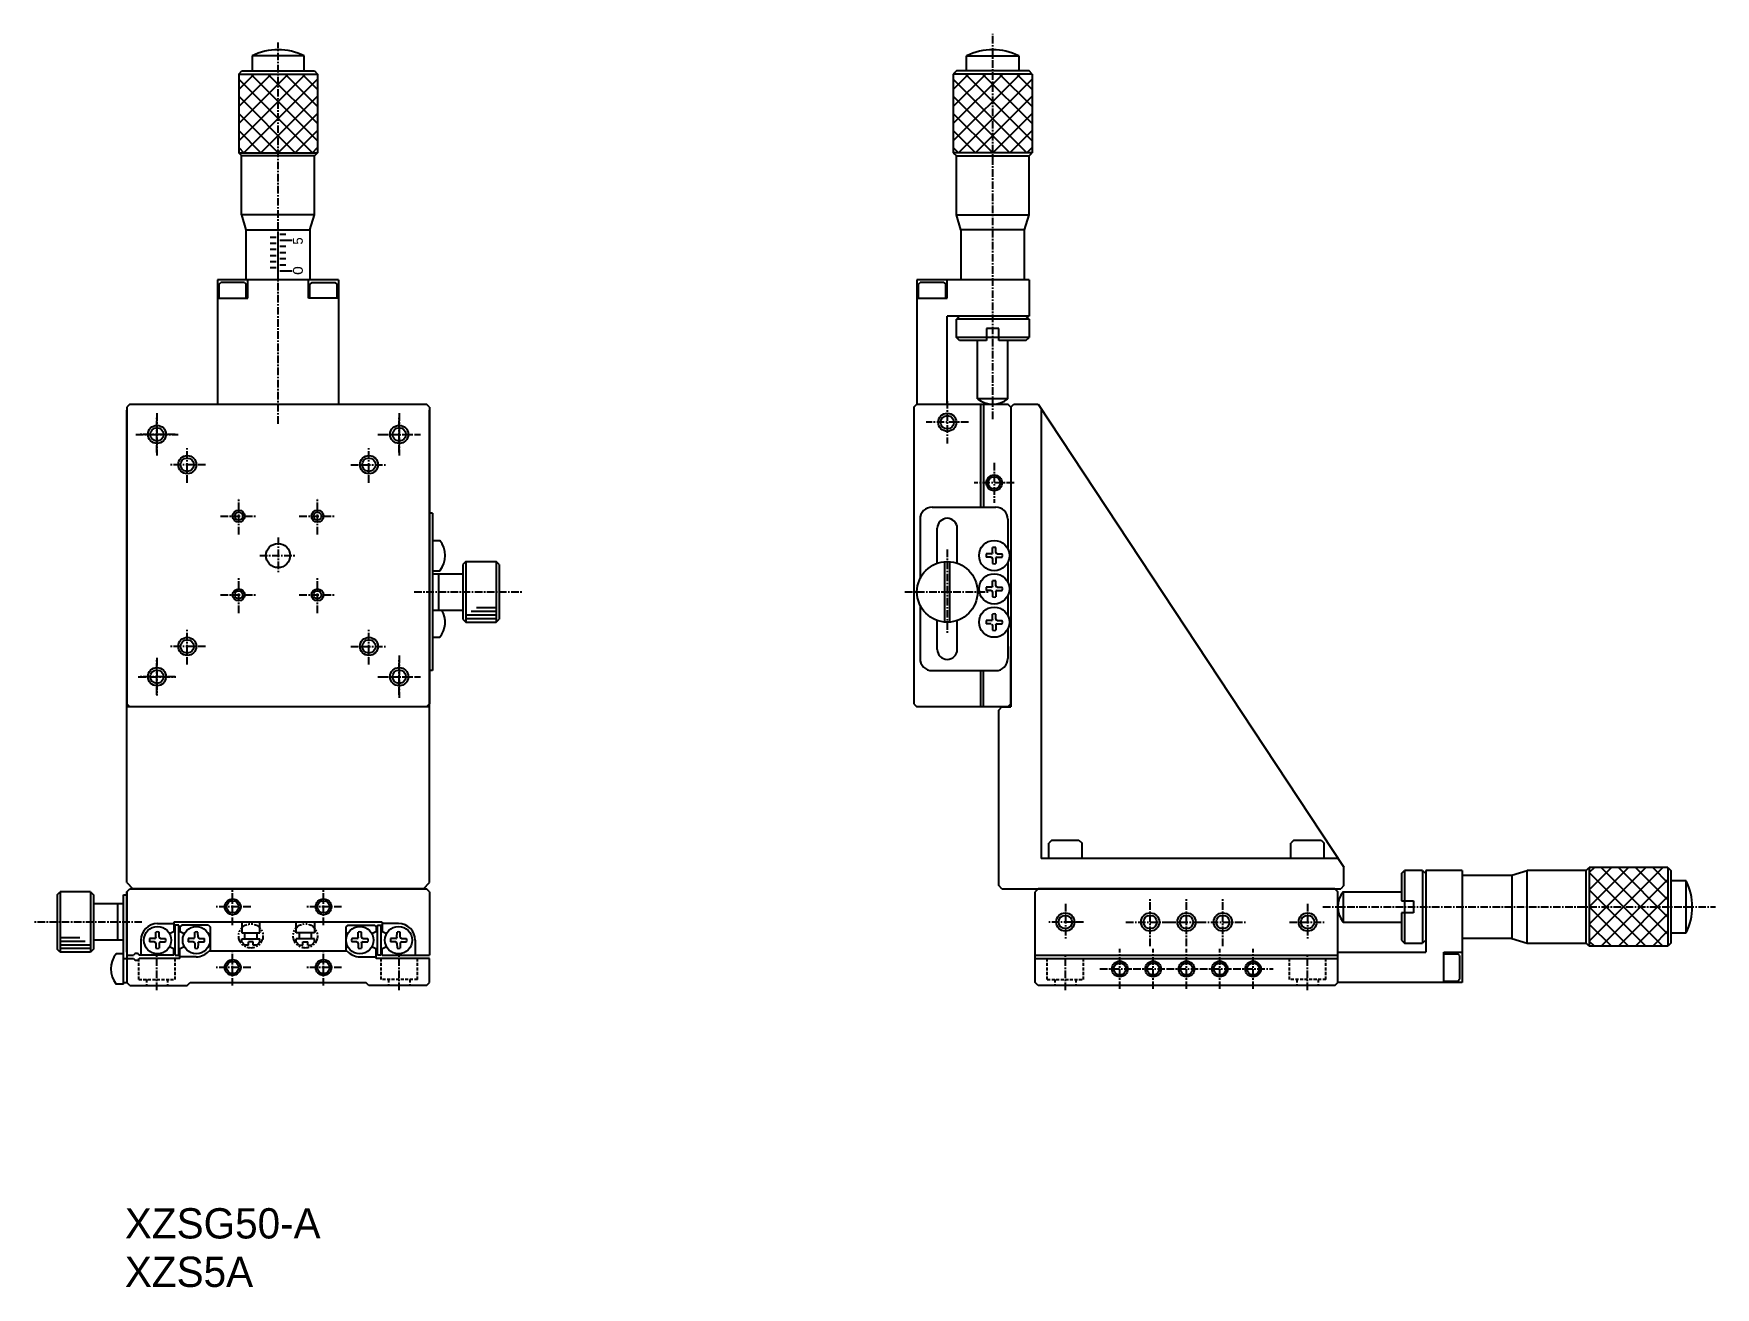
# Model space of a CAD drawing. Extents: x 107 to 385, y 126 to 333.
import ezdxf

# ---------------------------------------------------------------- set-up
doc = ezdxf.new("R2010")
doc.units = 0
for name, pattern in [('CENTER', [2, 1.25, -0.25, 0.25, -0.25]), ('DASHED', [0.75, 0.5, -0.25]), ('PHANTOM', [2.5, 1.25, -0.25, 0.25, -0.25, 0.25, -0.25])]:
    doc.linetypes.add(name, pattern=pattern)
doc.layers.get('0').update_dxf_attribs({"linetype": 'CONTINUOUS'})
doc.layers.add('CENTER', color=1, linetype='CENTER')

msp = doc.modelspace()

# ---------------------------------------------------------------- linework, layer by layer
at = {"color": 3, "linetype": 'CONTINUOUS'}
for p, q in [((151.53, 329.72), (142.93, 329.72)), ((260.93, 329.72), (269.53, 329.72)), ((140.73, 324.19), (143.26, 326.72)), ((140.73, 321.36), (146.09, 326.72)), ((140.73, 318.54), (148.92, 326.72)), ((140.73, 315.71), (151.75, 326.72)), ((140.73, 326.72), (153.73, 326.72)), ((140.73, 325.88), (152.89, 313.72)), ((141.58, 313.72), (153.73, 325.88)), ((142.72, 326.72), (153.73, 315.71)), ((145.55, 326.72), (153.73, 318.54)), ((148.38, 326.72), (153.73, 321.36)), ((151.21, 326.72), (153.73, 324.19)), ((261.26, 326.72), (258.73, 324.19)), ((264.09, 326.72), (258.73, 321.36)), ((266.92, 326.72), (258.73, 318.54)), ((269.75, 326.72), (258.73, 315.71)), ((271.73, 326.72), (258.73, 326.72)), ((270.89, 313.72), (258.73, 325.88)), ((271.73, 325.88), (259.58, 313.72)), ((271.73, 315.71), (260.72, 326.72)), ((271.73, 318.54), (263.55, 326.72)), ((271.73, 321.36), (266.38, 326.72)), ((271.73, 324.19), (269.21, 326.72)), ((140.73, 323.05), (150.06, 313.72)), ((144.41, 313.72), (153.73, 323.05)), ((268.06, 313.72), (258.73, 323.05)), ((271.73, 323.05), (262.41, 313.72)), ((140.73, 320.22), (147.23, 313.72)), ((147.23, 313.72), (153.73, 320.22)), ((265.23, 313.72), (258.73, 320.22)), ((271.73, 320.22), (265.23, 313.72)), ((140.73, 317.39), (144.41, 313.72)), ((150.06, 313.72), (153.73, 317.39)), ((262.41, 313.72), (258.73, 317.39)), ((271.73, 317.39), (268.06, 313.72)), ((140.73, 314.57), (141.58, 313.72)), ((152.89, 313.72), (153.73, 314.57)), ((259.58, 313.72), (258.73, 314.57)), ((271.73, 314.57), (270.89, 313.72)), ((140.73, 313.72), (153.73, 313.72)), ((271.73, 313.72), (258.73, 313.72)), ((147.23, 292.72), (147.23, 300.72)), ((148.53, 300.22), (147.53, 300.22)), ((146.93, 299.72), (145.93, 299.72)), ((146.93, 298.72), (145.93, 298.72)), ((146.93, 297.72), (145.93, 297.72)), ((149.53, 299.22), (147.53, 299.22)), ((148.53, 298.22), (147.53, 298.22)), ((148.53, 297.22), (147.53, 297.22)), ((146.93, 296.72), (145.93, 296.72)), ((146.93, 295.72), (145.93, 295.72)), ((146.93, 294.72), (145.93, 294.72)), ((148.53, 296.22), (147.53, 296.22)), ((147.53, 295.22), (148.53, 295.22)), ((147.53, 294.22), (149.53, 294.22)), ((271.23, 286.22), (259.23, 286.22)), ((264.23, 283.22), (259.23, 283.22)), ((271.23, 283.22), (266.23, 283.22)), ((267.73, 273.1), (262.73, 273.1)), ((178.23, 246.22), (178.23, 236.22)), ((183.23, 246.22), (183.23, 236.22)), ((178.23, 237.42), (183.23, 237.42)), ((178.23, 236.82), (183.23, 236.82)), ((179.1, 238.02), (183.23, 238.02)), ((179.97, 238.62), (183.23, 238.62)), ((364.58, 195.72), (363.73, 194.88)), ((367.41, 195.72), (363.73, 192.05)), ((370.23, 195.72), (363.73, 189.22)), ((373.06, 195.72), (363.73, 186.39)), ((375.89, 195.72), (363.73, 183.57)), ((363.73, 194.88), (375.89, 182.72)), ((365.72, 195.72), (376.73, 184.71)), ((368.55, 195.72), (376.73, 187.54)), ((371.38, 195.72), (376.73, 190.36)), ((374.21, 195.72), (376.73, 193.19)), ((363.73, 192.05), (373.06, 182.72)), ((376.73, 193.74), (365.72, 182.72)), ((363.73, 189.22), (370.23, 182.72)), ((376.73, 190.91), (368.55, 182.72)), ((363.73, 186.39), (367.41, 182.72)), ((376.73, 188.08), (371.38, 182.72)), ((114.5, 184.12), (111.23, 184.12)), ((115.37, 183.52), (111.23, 183.52)), ((363.73, 183.57), (364.58, 182.72)), ((376.73, 185.25), (374.21, 182.72)), ((116.23, 182.92), (111.23, 182.92)), ((116.23, 182.32), (111.23, 182.32))]:
    msp.add_line(p, q, dxfattribs=at)
at = {"color": 7, "linetype": 'CONTINUOUS'}
for p, q in [((142.93, 329.72), (142.93, 327.22)), ((151.53, 327.22), (151.53, 329.72)), ((260.93, 327.22), (260.93, 329.72)), ((269.53, 329.72), (269.53, 327.22)), ((140.73, 326.72), (141.23, 327.22)), ((140.73, 326.72), (140.73, 313.72)), ((141.23, 327.22), (153.23, 327.22)), ((153.23, 327.22), (153.73, 326.72)), ((153.73, 326.72), (153.73, 313.72)), ((259.23, 327.22), (258.73, 326.72)), ((258.73, 326.72), (258.73, 313.72)), ((271.23, 327.22), (259.23, 327.22)), ((271.73, 326.72), (271.23, 327.22)), ((271.73, 326.72), (271.73, 313.72)), ((141.23, 313.22), (140.73, 313.72)), ((141.2, 303.47), (141.2, 313.22)), ((153.23, 313.22), (141.23, 313.22)), ((153.73, 313.72), (153.23, 313.22)), ((153.23, 303.47), (153.23, 313.22)), ((258.73, 313.72), (259.23, 313.22)), ((259.23, 303.47), (259.23, 313.22)), ((259.23, 313.22), (271.23, 313.22)), ((271.23, 313.22), (271.73, 313.72)), ((271.27, 303.47), (271.27, 313.22)), ((153.23, 303.47), (141.23, 303.47)), ((141.98, 300.97), (141.23, 303.47)), ((152.48, 300.97), (153.23, 303.47)), ((259.23, 303.47), (271.23, 303.47)), ((259.98, 300.97), (259.23, 303.47)), ((270.48, 300.97), (271.23, 303.47)), ((141.98, 300.97), (152.48, 300.97)), ((141.98, 292.72), (141.98, 300.97)), ((152.48, 300.97), (152.48, 292.72)), ((270.48, 300.97), (259.98, 300.97)), ((259.98, 300.97), (259.98, 292.72)), ((270.48, 292.72), (270.48, 300.97)), ((157.23, 292.72), (137.23, 292.72)), ((137.23, 292.72), (137.23, 272.22)), ((137.48, 292.02), (137.78, 292.32)), ((137.48, 289.72), (137.48, 292.02)), ((141.68, 292.32), (137.78, 292.32)), ((141.68, 292.32), (141.98, 292.02)), ((141.98, 289.72), (141.98, 292.02)), ((142.23, 289.72), (142.23, 292.72)), ((152.23, 289.72), (152.23, 292.72)), ((152.78, 292.32), (152.48, 292.02)), ((152.48, 289.72), (152.48, 292.02)), ((152.78, 292.32), (156.68, 292.32)), ((156.98, 292.02), (156.68, 292.32)), ((156.98, 289.72), (156.98, 292.02)), ((157.23, 292.72), (157.23, 272.22)), ((271.23, 292.72), (252.73, 292.72)), ((252.73, 292.72), (252.73, 272.22)), ((252.98, 292.02), (253.28, 292.32)), ((252.98, 289.72), (252.98, 292.02)), ((257.18, 292.32), (253.28, 292.32)), ((257.18, 292.32), (257.48, 292.02)), ((257.48, 289.72), (257.48, 292.02)), ((257.73, 289.72), (257.73, 292.72)), ((271.23, 292.72), (271.23, 286.72)), ((137.23, 289.72), (142.23, 289.72)), ((157.23, 289.72), (152.23, 289.72)), ((252.73, 289.72), (257.73, 289.72)), ((271.23, 286.72), (257.73, 286.72)), ((257.73, 272.22), (257.73, 286.72)), ((259.73, 286.72), (259.23, 286.22)), ((259.23, 283.22), (259.23, 286.22)), ((271.23, 286.22), (270.73, 286.72)), ((271.23, 286.22), (271.23, 283.22)), ((266.23, 284.72), (264.23, 284.72)), ((264.23, 284.72), (264.23, 282.72)), ((266.23, 282.72), (266.23, 284.72)), ((259.73, 282.72), (259.23, 283.22)), ((264.23, 282.72), (259.73, 282.72)), ((262.73, 273.1), (262.73, 282.72)), ((266.23, 283.22), (264.23, 283.22)), ((270.73, 282.72), (266.23, 282.72)), ((267.73, 273.1), (267.73, 282.72)), ((270.73, 282.72), (271.23, 283.22)), ((122.73, 272.22), (122.23, 271.72)), ((122.73, 272.22), (171.73, 272.22)), ((123.23, 272.22), (171.23, 272.22)), ((172.23, 271.72), (171.73, 272.22)), ((252.23, 271.72), (252.73, 272.22)), ((252.73, 272.22), (267.73, 272.22)), ((263.23, 272.22), (263.23, 255.22)), ((263.73, 272.22), (263.73, 255.22)), ((267.73, 272.22), (268.23, 271.72)), ((268.23, 271.72), (267.73, 272.22)), ((268.23, 271.72), (267.73, 272.22)), ((268.23, 271.72), (268.73, 272.22)), ((268.73, 272.22), (272.73, 272.22)), ((272.73, 272.22), (323.23, 195.78)), ((122.23, 271.72), (122.23, 222.72)), ((122.23, 193.22), (122.23, 271.22)), ((172.23, 271.72), (172.23, 222.72)), ((172.23, 193.22), (172.23, 271.22)), ((252.23, 271.72), (252.23, 222.72)), ((268.23, 271.72), (268.23, 222.22)), ((273.23, 271.47), (273.23, 197.22)), ((172.73, 254.22), (172.23, 254.22)), ((172.73, 254.22), (172.73, 228.22)), ((253.23, 253.22), (253.23, 243.4)), ((255.23, 255.22), (265.73, 255.22)), ((267.73, 253.22), (267.73, 248.31)), ((256.08, 246.01), (256.08, 251.72)), ((259.38, 245.87), (259.38, 251.72)), ((267.73, 252.22), (267.73, 248.31)), ((172.73, 249.72), (173.96, 249.72)), ((265, 247.5), (264.16, 247.48)), ((265, 247.5), (265.14, 247.56)), ((265.21, 247.72), (265.14, 247.56)), ((265.21, 247.72), (265.22, 248.55)), ((265.76, 247.72), (265.74, 248.55)), ((265.76, 247.72), (265.83, 247.56)), ((265.97, 247.5), (265.83, 247.56)), ((265.97, 247.5), (266.81, 247.48)), ((172.73, 244.72), (173.96, 244.72)), ((178.23, 246.22), (177.73, 245.72)), ((177.73, 245.72), (177.73, 236.72)), ((178.23, 246.22), (183.23, 246.22)), ((183.73, 245.72), (183.23, 246.22)), ((183.73, 245.72), (183.73, 236.72)), ((257.33, 236.24), (257.33, 246.21)), ((258.13, 236.24), (258.13, 246.21)), ((265, 246.95), (264.16, 246.96)), ((265, 246.95), (265.14, 246.89)), ((265.21, 246.72), (265.14, 246.89)), ((265.21, 246.72), (265.22, 245.9)), ((265.76, 246.72), (265.74, 245.9)), ((265.76, 246.72), (265.83, 246.89)), ((265.97, 246.95), (265.83, 246.89)), ((265.97, 246.95), (266.81, 246.96)), ((267.73, 246.13), (267.73, 242.81)), ((172.73, 244.22), (177.73, 244.22)), ((173.73, 244.22), (173.73, 238.22)), ((265, 242), (264.16, 241.98)), ((265, 242), (265.14, 242.06)), ((265.21, 242.22), (265.14, 242.06)), ((265.21, 242.22), (265.22, 243.05)), ((265.76, 242.22), (265.74, 243.05)), ((265.76, 242.22), (265.83, 242.06)), ((265.97, 242), (265.83, 242.06)), ((265.97, 242), (266.81, 241.98)), ((253.23, 239.04), (253.23, 230.22)), ((265, 241.45), (264.16, 241.46)), ((265, 241.45), (265.14, 241.39)), ((265.21, 241.22), (265.14, 241.39)), ((265.21, 241.22), (265.22, 240.4)), ((265.76, 241.22), (265.74, 240.4)), ((265.76, 241.22), (265.83, 241.39)), ((265.97, 241.45), (265.83, 241.39)), ((265.97, 241.45), (266.81, 241.46)), ((267.73, 240.63), (267.73, 237.31)), ((172.73, 238.22), (177.73, 238.22)), ((177.73, 236.72), (178.23, 236.22)), ((178.23, 236.22), (183.23, 236.22)), ((183.23, 236.22), (183.73, 236.72)), ((256.08, 231.72), (256.08, 236.44)), ((259.38, 231.72), (259.38, 236.58)), ((265, 236.5), (264.16, 236.48)), ((265, 236.5), (265.14, 236.56)), ((265.21, 236.72), (265.14, 236.56)), ((265.21, 236.72), (265.22, 237.55)), ((265.76, 236.72), (265.74, 237.55)), ((265.76, 236.72), (265.83, 236.56)), ((265.97, 236.5), (265.83, 236.56)), ((265.97, 236.5), (266.81, 236.48)), ((172.73, 233.72), (173.96, 233.72)), ((265, 235.95), (264.16, 235.96)), ((265.21, 235.72), (265.14, 235.89)), ((265.21, 235.72), (265.22, 234.9)), ((265.76, 235.72), (265.74, 234.9)), ((265.76, 235.72), (265.83, 235.89)), ((265.97, 235.95), (265.83, 235.89)), ((265.97, 235.95), (266.81, 235.96)), ((267.73, 235.13), (267.73, 230.22)), ((268.23, 222.72), (268.23, 232.22)), ((268.23, 222.72), (268.23, 232.22)), ((172.73, 228.22), (172.23, 228.22)), ((255.23, 228.22), (265.73, 228.22)), ((263.23, 228.22), (263.23, 222.22)), ((263.73, 222.22), (263.73, 228.22)), ((122.23, 222.72), (122.73, 222.22)), ((172.23, 222.22), (122.23, 222.22)), ((171.73, 222.22), (122.73, 222.22)), ((171.73, 222.22), (172.23, 222.72)), ((252.23, 222.72), (252.73, 222.22)), ((267.73, 222.22), (252.73, 222.22)), ((266.23, 221.72), (266.73, 222.22)), ((266.73, 222.22), (268.23, 222.22)), ((268.23, 222.72), (267.73, 222.22)), ((268.23, 222.72), (267.73, 222.22)), ((266.23, 192.72), (266.23, 221.72)), ((274.98, 200.22), (274.48, 199.72)), ((274.98, 200.22), (279.48, 200.22)), ((279.48, 200.22), (279.98, 199.72)), ((314.98, 200.22), (314.48, 199.72)), ((314.98, 200.22), (319.48, 200.22)), ((319.48, 200.22), (319.98, 199.72)), ((322.28, 197.22), (273.23, 197.22)), ((274.48, 197.22), (274.48, 199.72)), ((279.98, 197.22), (279.98, 199.72)), ((314.48, 197.22), (314.48, 199.72)), ((319.98, 197.22), (319.98, 199.72)), ((323.23, 192.72), (323.23, 195.78)), ((332.73, 194.72), (333.23, 195.22)), ((332.73, 194.72), (332.73, 190.22)), ((333.23, 195.22), (333.23, 190.22)), ((336.23, 195.22), (333.23, 195.22)), ((336.23, 195.22), (336.23, 183.22)), ((336.23, 195.22), (336.73, 194.72)), ((336.73, 195.22), (336.73, 181.72)), ((342.73, 195.22), (336.73, 195.22)), ((342.73, 195.22), (342.73, 176.72)), ((342.73, 194.47), (350.98, 194.47)), ((350.98, 194.47), (353.48, 195.22)), ((350.98, 194.47), (350.98, 183.97)), ((353.48, 195.26), (363.23, 195.26)), ((353.48, 183.22), (353.48, 195.22)), ((363.23, 195.22), (363.73, 195.72)), ((363.23, 183.22), (363.23, 195.22)), ((363.73, 195.72), (363.73, 182.72)), ((376.73, 195.72), (363.73, 195.72)), ((376.73, 195.72), (376.73, 182.72)), ((376.73, 195.72), (377.23, 195.22)), ((377.23, 195.22), (377.23, 183.22)), ((110.73, 191.22), (111.23, 191.72)), ((111.23, 191.72), (111.23, 181.72)), ((116.23, 191.72), (111.23, 191.72)), ((116.23, 191.72), (116.23, 181.72)), ((116.23, 191.72), (116.73, 191.22)), ((122.23, 193.22), (123.23, 192.22)), ((122.23, 191.72), (122.73, 192.22)), ((122.23, 191.72), (122.23, 180.72)), ((122.23, 181.72), (122.23, 191.72)), ((122.73, 192.22), (171.73, 192.22)), ((171.23, 192.22), (123.23, 192.22)), ((171.23, 192.22), (172.23, 193.22)), ((172.23, 191.72), (171.73, 192.22)), ((172.23, 191.72), (172.23, 181.22)), ((266.73, 192.22), (266.23, 192.72)), ((266.73, 192.22), (322.73, 192.22)), ((272.73, 192.22), (272.23, 191.72)), ((272.23, 176.72), (272.23, 191.72)), ((321.73, 192.22), (272.73, 192.22)), ((321.73, 192.22), (322.23, 191.72)), ((322.23, 176.72), (322.23, 191.72)), ((323.23, 192.72), (322.73, 192.22)), ((323.11, 191.72), (323.11, 186.72)), ((323.11, 191.72), (332.73, 191.72)), ((379.73, 193.52), (377.23, 193.52)), ((379.73, 184.92), (379.73, 193.52)), ((110.73, 191.22), (110.73, 182.22)), ((116.73, 191.22), (116.73, 182.22)), ((121.73, 189.72), (116.73, 189.72)), ((120.73, 189.72), (120.73, 183.72)), ((121.73, 191.22), (122.23, 191.22)), ((121.73, 176.47), (121.73, 191.22)), ((332.73, 190.22), (334.73, 190.22)), ((333.23, 190.22), (333.23, 188.22)), ((334.73, 190.22), (334.73, 188.22)), ((127.33, 186.47), (130.03, 186.47)), ((164.43, 186.72), (130.03, 186.72)), ((130.03, 186.72), (130.03, 185.14)), ((130.23, 181.22), (130.23, 186.22)), ((130.83, 186.22), (130.23, 186.22)), ((130.83, 181.22), (130.83, 186.22)), ((131.33, 186.22), (131.03, 185.92)), ((135.73, 186.22), (131.33, 186.22)), ((135.73, 186.22), (136.03, 185.92)), ((141.23, 186.72), (141.23, 184.92)), ((144.23, 184.92), (144.23, 186.72)), ((150.23, 184.92), (150.23, 186.72)), ((153.23, 186.72), (153.23, 184.92)), ((158.73, 186.22), (158.43, 185.92)), ((158.73, 186.22), (163.13, 186.22)), ((163.43, 185.92), (163.13, 186.22)), ((163.63, 181.22), (163.63, 186.22)), ((163.63, 186.22), (164.23, 186.22)), ((164.23, 181.22), (164.23, 186.22)), ((164.43, 186.72), (164.43, 185.14)), ((167.13, 186.47), (164.43, 186.47)), ((323.11, 186.72), (332.73, 186.72)), ((332.73, 188.22), (332.73, 183.72)), ((334.73, 188.22), (332.73, 188.22)), ((333.23, 188.22), (333.23, 183.22)), ((121.73, 183.72), (116.73, 183.72)), ((124.58, 183.72), (124.58, 181.22)), ((126.85, 184), (126.01, 183.98)), ((126.85, 183.45), (126.01, 183.46)), ((126.85, 184), (126.99, 184.06)), ((126.85, 183.45), (126.99, 183.39)), ((127.06, 184.22), (126.99, 184.06)), ((127.06, 183.22), (126.99, 183.39)), ((127.06, 184.22), (127.07, 185.05)), ((127.61, 184.22), (127.59, 185.05)), ((127.61, 184.22), (127.68, 184.06)), ((127.61, 183.22), (127.68, 183.39)), ((127.82, 184), (127.68, 184.06)), ((127.82, 183.45), (127.68, 183.39)), ((127.82, 184), (128.66, 183.98)), ((127.82, 183.45), (128.66, 183.46)), ((131.03, 185.92), (131.03, 185.14)), ((133.25, 184), (132.41, 183.98)), ((133.25, 183.45), (132.41, 183.46)), ((133.25, 184), (133.39, 184.06)), ((133.25, 183.45), (133.39, 183.39)), ((133.46, 184.22), (133.39, 184.06)), ((133.46, 183.22), (133.39, 183.39)), ((133.46, 184.22), (133.47, 185.05)), ((134.01, 184.22), (133.99, 185.05)), ((134.01, 184.22), (134.08, 184.06)), ((134.01, 183.22), (134.08, 183.39)), ((134.22, 184), (134.08, 184.06)), ((134.22, 183.45), (134.08, 183.39)), ((134.22, 184), (135.06, 183.98)), ((134.22, 183.45), (135.06, 183.46)), ((136.03, 185.92), (136.03, 181.92)), ((141.23, 184.92), (144.23, 184.92)), ((141.23, 183.42), (141.23, 183.92)), ((141.23, 183.92), (144.23, 183.92)), ((141.23, 183.42), (141.73, 182.92)), ((141.73, 183.92), (141.73, 184.92)), ((143.13, 183.42), (142.33, 183.42)), ((142.33, 182.92), (142.33, 183.42)), ((143.13, 182.92), (143.13, 183.42)), ((143.73, 184.92), (143.73, 183.92)), ((144.23, 183.42), (143.73, 182.92)), ((144.23, 183.42), (144.23, 183.92)), ((153.23, 184.92), (150.23, 184.92)), ((150.23, 183.42), (150.23, 183.92)), ((153.23, 183.92), (150.23, 183.92)), ((150.23, 183.42), (150.73, 182.92)), ((150.73, 184.92), (150.73, 183.92)), ((151.33, 182.92), (151.33, 183.42)), ((151.33, 183.42), (152.13, 183.42)), ((152.13, 182.92), (152.13, 183.42)), ((152.73, 183.92), (152.73, 184.92)), ((153.23, 183.42), (152.73, 182.92)), ((153.23, 183.42), (153.23, 183.92)), ((158.43, 185.92), (158.43, 181.92)), ((160.25, 184), (159.41, 183.98)), ((160.25, 183.45), (159.41, 183.46)), ((160.25, 184), (160.39, 184.06)), ((160.25, 183.45), (160.39, 183.39)), ((160.46, 184.22), (160.39, 184.06)), ((160.46, 183.22), (160.39, 183.39)), ((160.46, 184.22), (160.47, 185.05)), ((161.01, 184.22), (160.99, 185.05)), ((161.01, 184.22), (161.08, 184.06)), ((161.01, 183.22), (161.08, 183.39)), ((161.22, 184), (161.08, 184.06)), ((161.22, 183.45), (161.08, 183.39)), ((161.22, 184), (162.06, 183.98)), ((161.22, 183.45), (162.06, 183.46)), ((163.43, 185.92), (163.43, 185.14)), ((166.65, 184), (165.81, 183.98)), ((166.65, 183.45), (165.81, 183.46)), ((166.65, 184), (166.79, 184.06)), ((166.65, 183.45), (166.79, 183.39)), ((166.86, 184.22), (166.79, 184.06)), ((166.86, 183.22), (166.79, 183.39)), ((166.86, 184.22), (166.87, 185.05)), ((167.41, 184.22), (167.39, 185.05)), ((167.41, 184.22), (167.48, 184.06)), ((167.41, 183.22), (167.48, 183.39)), ((167.62, 184), (167.48, 184.06)), ((167.62, 183.45), (167.48, 183.39)), ((167.62, 184), (168.46, 183.98)), ((167.62, 183.45), (168.46, 183.46)), ((169.88, 183.72), (169.88, 181.22)), ((332.73, 183.72), (333.23, 183.22)), ((336.73, 183.72), (336.23, 183.22)), ((350.98, 183.97), (342.73, 183.97)), ((350.98, 183.97), (353.48, 183.22)), ((377.23, 184.92), (379.73, 184.92)), ((111.23, 181.72), (110.73, 182.22)), ((116.23, 181.72), (111.23, 181.72)), ((116.73, 182.22), (116.23, 181.72)), ((121.73, 181.47), (120.51, 181.47)), ((121.73, 180.72), (123.38, 180.72)), ((122.23, 181.22), (123.38, 181.22)), ((122.23, 180.72), (122.23, 176.72)), ((130.03, 181.22), (124.29, 181.22)), ((131.03, 180.72), (124.29, 180.72)), ((127.06, 183.22), (127.07, 182.4)), ((127.61, 183.22), (127.59, 182.4)), ((130.03, 181.22), (130.03, 182.31)), ((130.23, 181.22), (130.83, 181.22)), ((131.03, 180.72), (131.03, 182.31)), ((133.73, 180.97), (131.03, 180.97)), ((133.46, 183.22), (133.47, 182.4)), ((134.01, 183.22), (133.99, 182.4)), ((158.66, 181.92), (135.81, 181.92)), ((142.33, 182.92), (141.73, 182.92)), ((143.73, 182.92), (143.13, 182.92)), ((150.73, 182.92), (151.33, 182.92)), ((152.13, 182.92), (152.73, 182.92)), ((160.46, 183.22), (160.47, 182.4)), ((160.73, 180.97), (163.43, 180.97)), ((161.01, 183.22), (160.99, 182.4)), ((163.43, 180.72), (163.43, 182.31)), ((172.23, 180.72), (163.43, 180.72)), ((164.23, 181.22), (163.63, 181.22)), ((164.43, 181.22), (164.43, 182.31)), ((164.43, 181.22), (172.23, 181.22)), ((166.86, 183.22), (166.87, 182.4)), ((167.41, 183.22), (167.39, 182.4)), ((172.23, 176.72), (172.23, 180.72)), ((272.23, 181.22), (322.23, 181.22)), ((272.23, 180.72), (322.23, 180.72)), ((322.23, 181.72), (336.73, 181.72)), ((333.23, 183.22), (336.23, 183.22)), ((339.73, 181.72), (342.73, 181.72)), ((339.73, 176.72), (339.73, 181.72)), ((339.73, 181.47), (342.03, 181.47)), ((342.33, 181.17), (342.03, 181.47)), ((342.33, 181.17), (342.33, 177.27)), ((353.48, 183.22), (363.23, 183.22)), ((363.73, 182.72), (363.23, 183.22)), ((376.73, 182.72), (363.73, 182.72)), ((377.23, 183.22), (376.73, 182.72)), ((121.73, 176.47), (120.51, 176.47)), ((121.73, 176.72), (122.23, 176.72)), ((122.73, 176.22), (122.23, 176.72)), ((122.73, 176.22), (132.23, 176.22)), ((132.23, 176.22), (132.73, 176.72)), ((132.73, 176.72), (161.73, 176.72)), ((162.23, 176.22), (161.73, 176.72)), ((171.73, 176.22), (162.23, 176.22)), ((171.73, 176.22), (172.23, 176.72)), ((272.73, 176.22), (272.23, 176.72)), ((272.73, 176.22), (272.23, 176.72)), ((321.73, 176.22), (272.73, 176.22)), ((321.73, 176.22), (322.23, 176.72)), ((322.23, 176.72), (321.73, 176.22)), ((342.73, 176.72), (322.23, 176.72)), ((339.73, 176.97), (342.03, 176.97)), ((342.03, 176.97), (342.33, 177.27))]:
    msp.add_line(p, q, dxfattribs=at)
at = {"color": 3, "linetype": 'DASHED'}
for p, q in [((124.23, 177.22), (124.23, 180.72)), ((130.23, 177.22), (130.23, 180.72)), ((164.23, 177.22), (164.23, 180.72)), ((170.23, 177.22), (170.23, 180.72)), ((274.23, 177.22), (274.23, 180.72)), ((280.23, 177.22), (280.23, 180.72)), ((314.23, 177.22), (314.23, 180.72)), ((320.23, 177.22), (320.23, 180.72)), ((124.23, 177.22), (130.23, 177.22)), ((125.48, 177.22), (125.48, 176.22)), ((128.98, 177.22), (128.98, 176.22)), ((170.23, 177.22), (164.23, 177.22)), ((165.48, 177.22), (165.48, 176.22)), ((168.98, 177.22), (168.98, 176.22)), ((274.23, 177.22), (280.23, 177.22)), ((275.48, 177.22), (275.48, 176.22)), ((278.98, 177.22), (278.98, 176.22)), ((320.23, 177.22), (314.23, 177.22)), ((315.48, 177.22), (315.48, 176.22)), ((318.98, 177.22), (318.98, 176.22))]:
    msp.add_line(p, q, dxfattribs=at)
at = {"color": 3, "linetype": 'CONTINUOUS'}
for centre, radius in [((257.73, 269.22), 1.5), ((127.23, 267.22), 1.5), ((167.23, 267.22), 1.5), ((132.23, 262.22), 1.5), ((162.23, 262.22), 1.5), ((265.48, 259.22), 1.3), ((140.73, 253.72), 0.65), ((153.73, 253.72), 0.65), ((140.73, 240.72), 0.65), ((153.73, 240.72), 0.65), ((132.23, 232.22), 1.5), ((162.23, 232.22), 1.5), ((127.23, 227.22), 1.5), ((167.23, 227.22), 1.5), ((139.73, 189.22), 1.3), ((154.73, 189.22), 1.3), ((277.23, 186.72), 1.5), ((291.23, 186.72), 1.5), ((297.23, 186.72), 1.5), ((303.23, 186.72), 1.5), ((317.23, 186.72), 1.5), ((139.73, 179.22), 1.3), ((154.73, 179.22), 1.3), ((286.23, 178.97), 1.3), ((291.73, 178.97), 1.3), ((297.23, 178.97), 1.3), ((302.73, 178.97), 1.3), ((308.23, 178.97), 1.3)]:
    msp.add_circle(centre, radius, dxfattribs=at)
at = {"color": 7, "linetype": 'CONTINUOUS'}
for centre, radius in [((257.73, 269.22), 1.1), ((127.23, 267.22), 1.1), ((167.23, 267.22), 1.1), ((132.23, 262.22), 1.1), ((162.23, 262.22), 1.1), ((265.48, 259.22), 1), ((140.73, 253.72), 1), ((153.73, 253.72), 1), ((147.23, 247.22), 2), ((265.48, 247.22), 2.5), ((257.73, 241.22), 5), ((140.73, 240.72), 1), ((153.73, 240.72), 1), ((265.48, 241.72), 2.5), ((265.48, 236.22), 2.5), ((132.23, 232.22), 1.1), ((162.23, 232.22), 1.1), ((127.23, 227.22), 1.1), ((167.23, 227.22), 1.1), ((139.73, 189.22), 1), ((154.73, 189.22), 1), ((277.23, 186.72), 1.1), ((291.23, 186.72), 1.1), ((297.23, 186.72), 1.1), ((303.23, 186.72), 1.1), ((317.23, 186.72), 1.1), ((127.33, 183.72), 2.25), ((133.73, 183.72), 2.25), ((160.73, 183.72), 2.25), ((167.13, 183.72), 2.25), ((139.73, 179.22), 1), ((154.73, 179.22), 1), ((286.23, 178.97), 1), ((291.73, 178.97), 1), ((297.23, 178.97), 1), ((302.73, 178.97), 1), ((308.23, 178.97), 1)]:
    msp.add_circle(centre, radius, dxfattribs=at)
at = {"color": 3, "linetype": 'PHANTOM'}
for centre in [(142.73, 184.42), (151.73, 184.42)]:
    msp.add_circle(centre, 2, dxfattribs=at)
at = {"color": 7, "linetype": 'CONTINUOUS'}
for centre, radius, start, end in [((147.23, 320.98), 9.75, 63.8162, 116.1838), ((265.23, 320.98), 9.75, 63.8162, 116.1838), ((265.23, 276.22), 4, 231.3178, 308.6822), ((255.23, 253.22), 2, 90, 180), ((257.73, 251.72), 1.65, 0, 180), ((265.73, 253.22), 2, 0, 90), ((170.83, 247.22), 4, 321.3178, 38.6822), ((265.48, 247.22), 1.35, 168.8959, 191.1041), ((265.48, 247.22), 1.35, 78.8959, 101.1041), ((265.48, 247.22), 1.35, 348.8959, 11.1041), ((265.48, 247.22), 1.35, 258.8959, 281.1041), ((265.48, 241.72), 1.35, 168.8959, 191.1041), ((265.48, 241.72), 1.35, 78.8959, 101.1041), ((265.48, 241.72), 1.35, 348.8959, 11.1041), ((265.48, 241.72), 1.35, 258.8959, 281.1041), ((170.83, 236.22), 4, 321.3178, 30), ((265.48, 236.22), 1.35, 168.8959, 191.1041), ((265.48, 236.22), 1.35, 78.8959, 101.1041), ((265.48, 236.22), 1.35, 348.8959, 11.1041), ((265.48, 236.22), 1.35, 258.8959, 281.1041), ((257.73, 231.72), 1.65, 180, 0), ((255.23, 230.22), 2, 180, 270), ((265.73, 230.22), 2, 270, 0), ((326.23, 189.22), 4, 141.3178, 218.6822), ((370.99, 189.22), 9.75, 333.8162, 26.1838), ((127.33, 183.72), 2.75, 90, 180), ((167.13, 183.72), 2.75, 0, 90), ((127.33, 183.72), 1.35, 168.8959, 191.1041), ((127.33, 183.72), 1.35, 78.8959, 101.1041), ((127.33, 183.72), 1.35, 348.8959, 11.1041), ((130.53, 183.72), 1.5, 101.537, 140.6871), ((130.53, 183.72), 1.5, 39.3129, 78.463), ((133.73, 183.72), 1.35, 168.8959, 191.1041), ((133.73, 183.72), 1.35, 78.8959, 101.1041), ((133.73, 183.72), 1.35, 348.8959, 11.1041), ((160.73, 183.72), 1.35, 168.8959, 191.1041), ((160.73, 183.72), 1.35, 78.8959, 101.1041), ((160.73, 183.72), 1.35, 348.8959, 11.1041), ((163.93, 183.72), 1.5, 101.537, 140.6871), ((163.93, 183.72), 1.5, 39.3129, 78.463), ((167.13, 183.72), 1.35, 168.8959, 191.1041), ((167.13, 183.72), 1.35, 78.8959, 101.1041), ((167.13, 183.72), 1.35, 348.8959, 11.1041), ((123.63, 178.97), 4, 141.3178, 218.6822), ((123.83, 181.02), 0.5, 23.5782, 156.4218), ((123.83, 180.92), 0.5, 203.5782, 336.4218), ((127.33, 183.72), 1.35, 258.8959, 281.1041), ((130.53, 183.72), 1.5, 219.3129, 258.463), ((130.53, 183.72), 1.5, 281.537, 320.6871), ((133.73, 183.72), 1.35, 258.8959, 281.1041), ((133.73, 183.72), 2.75, 270, 319.1149), ((160.73, 183.72), 2.75, 220.8851, 270), ((160.73, 183.72), 1.35, 258.8959, 281.1041), ((163.93, 183.72), 1.5, 219.3129, 258.463), ((163.93, 183.72), 1.5, 281.537, 320.6872), ((167.13, 183.72), 1.35, 258.8959, 281.1041)]:
    msp.add_arc(centre, radius, start, end, dxfattribs=at)
at = {"layer": 'CENTER', "color": 1, "linetype": 'CENTER'}
for p, q in [((265.23, 269.75), (265.23, 333.38)), ((147.23, 268.99), (147.23, 331.92)), ((257.73, 272.72), (257.73, 265.72)), ((127.23, 270.72), (127.23, 263.72)), ((127.23, 264.22), (127.23, 270.22)), ((167.23, 270.72), (167.23, 263.72)), ((167.23, 264.22), (167.23, 270.22)), ((123.73, 267.22), (130.73, 267.22)), ((130.23, 267.22), (124.23, 267.22)), ((163.73, 267.22), (170.73, 267.22)), ((164.23, 267.22), (170.23, 267.22)), ((261.23, 269.22), (254.23, 269.22)), ((132.23, 259.22), (132.23, 265.22)), ((162.23, 259.22), (162.23, 265.22)), ((135.23, 262.22), (129.23, 262.22)), ((159.23, 262.22), (165.23, 262.22)), ((265.48, 262.52), (265.48, 255.92)), ((268.78, 259.22), (262.18, 259.22)), ((140.73, 250.72), (140.73, 256.72)), ((153.73, 250.72), (153.73, 256.72)), ((137.73, 253.72), (143.73, 253.72)), ((150.73, 253.72), (156.73, 253.72)), ((147.23, 250.22), (147.23, 244.22)), ((144.23, 247.22), (150.23, 247.22)), ((257.73, 248.22), (257.73, 234.22)), ((140.73, 237.72), (140.73, 243.72)), ((153.73, 237.72), (153.73, 243.72)), ((137.73, 240.72), (143.73, 240.72)), ((150.73, 240.72), (156.73, 240.72)), ((169.71, 241.22), (187.6, 241.22)), ((250.73, 241.22), (264.73, 241.22)), ((132.23, 229.22), (132.23, 235.22)), ((162.23, 229.22), (162.23, 235.22)), ((135.23, 232.22), (129.23, 232.22)), ((159.23, 232.22), (165.23, 232.22)), ((167.23, 230.72), (167.23, 223.72)), ((127.23, 230.32), (127.23, 224.12)), ((127.23, 224.22), (127.23, 230.22)), ((167.23, 224.22), (167.23, 230.22)), ((124.13, 227.22), (130.33, 227.22)), ((130.23, 227.22), (124.23, 227.22)), ((163.73, 227.22), (170.73, 227.22)), ((164.23, 227.22), (170.23, 227.22)), ((139.73, 186.22), (139.73, 192.22)), ((154.73, 186.22), (154.73, 192.22)), ((142.73, 189.22), (136.73, 189.22)), ((157.73, 189.22), (151.73, 189.22)), ((277.23, 189.72), (277.23, 183.72)), ((291.23, 182.72), (291.23, 190.72)), ((297.23, 182.72), (297.23, 190.72)), ((303.23, 182.72), (303.23, 190.72)), ((317.23, 189.72), (317.23, 183.72)), ((319.76, 189.22), (384.56, 189.22)), ((124.76, 186.72), (106.87, 186.72)), ((280.23, 186.72), (274.23, 186.72)), ((287.23, 186.72), (295.23, 186.72)), ((294.23, 186.72), (300.19, 186.72)), ((299.23, 186.72), (307.23, 186.72)), ((314.23, 186.72), (320.23, 186.72)), ((127.23, 175.46), (127.23, 181.21)), ((139.73, 176.22), (139.73, 182.22)), ((154.73, 176.22), (154.73, 182.22)), ((167.23, 175.46), (167.23, 181.21)), ((277.23, 175.46), (277.23, 181.21)), ((286.23, 175.67), (286.23, 182.27)), ((291.73, 175.67), (291.73, 182.27)), ((297.23, 175.67), (297.23, 182.27)), ((302.73, 175.67), (302.73, 182.27)), ((308.23, 175.67), (308.23, 182.27)), ((317.23, 175.46), (317.23, 181.21)), ((142.73, 179.22), (136.73, 179.22)), ((157.73, 179.22), (151.73, 179.22)), ((282.93, 178.97), (289.53, 178.97)), ((288.43, 178.97), (295.03, 178.97)), ((293.93, 178.97), (300.53, 178.97)), ((299.43, 178.97), (306.03, 178.97)), ((304.93, 178.97), (311.53, 178.97))]:
    msp.add_line(p, q, dxfattribs=at)

# ---------------------------------------------------------------- texts
at = {"color": 3, "linetype": 'CONTINUOUS'}
msp.add_text('5', height=1.6, rotation=90, dxfattribs=at).set_placement((151.31, 298.56))
at = {"color": 3, "linetype": 'CONTINUOUS', "width": 1.2}
msp.add_text('0', height=1.6, rotation=90, dxfattribs=at).set_placement((151.31, 293.56))
at = {"color": 7, "linetype": 'CONTINUOUS'}
for s, p in [('XZSG50-A', (121.93, 134.47)), ('XZS5A', (121.93, 126.47))]:
    msp.add_text(s, height=5, dxfattribs=at).set_placement(p)

doc.saveas('drawing.dxf')
